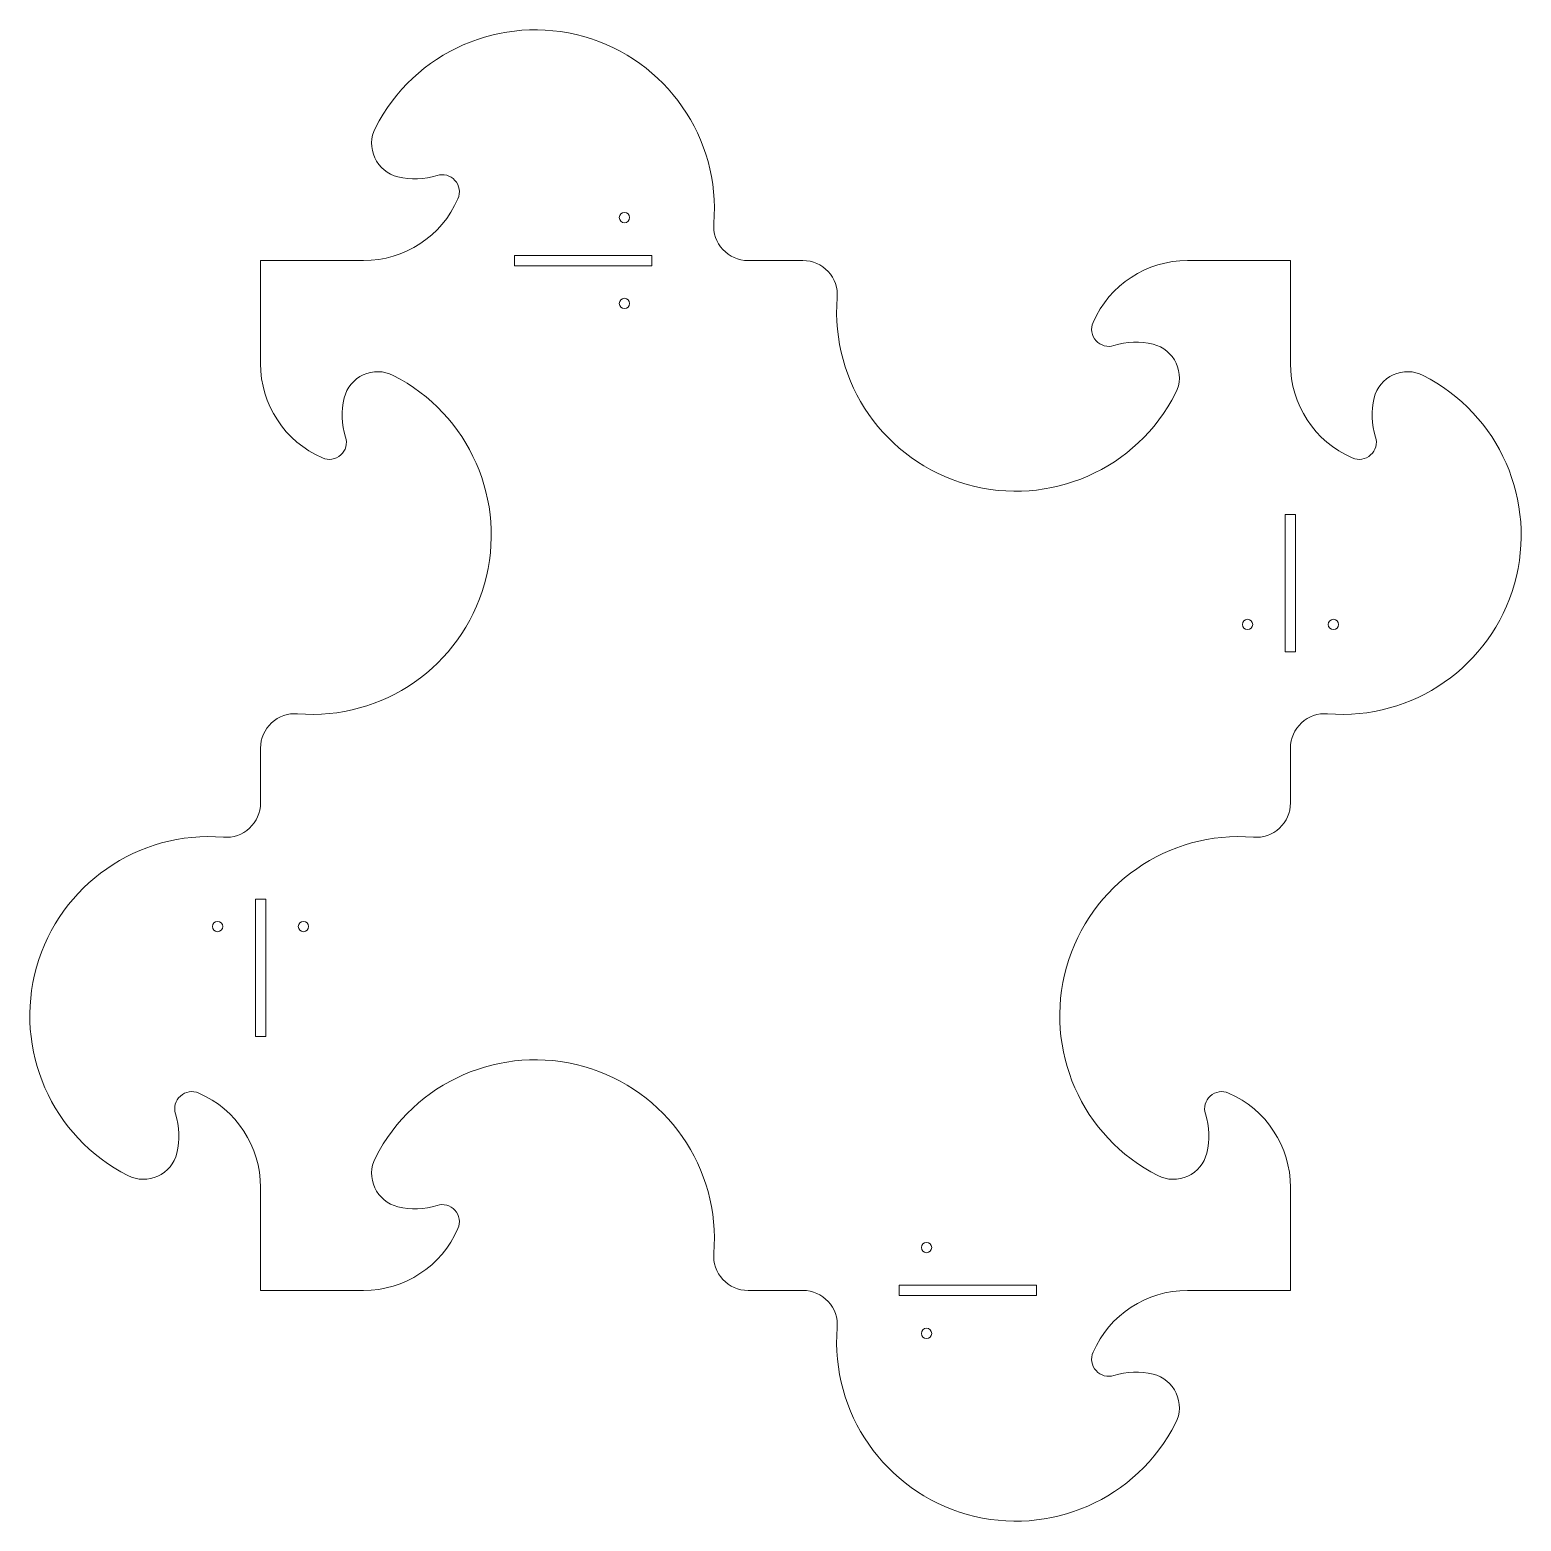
# Model space of a CAD drawing. Header units: millimetres. Extents: x -308 to 126, y -127 to 308.
import ezdxf

# ---------------------------------------------------------------- set-up
doc = ezdxf.new("R2010")
doc.units = ezdxf.units.MM

msp = doc.modelspace()

# ---------------------------------------------------------------- linework, layer by layer
at = {"color": 7, "linetype": 'Continuous', "lineweight": 15}
for p, q in [((-241.2, 240.35), (-241.2, 210.35)), ((-211.2, 240.35), (-241.2, 240.35)), ((-167.2, 241.85), (-127.2, 241.85)), ((-167.2, 238.85), (-167.2, 241.85)), ((-127.2, 241.85), (-127.2, 238.85)), ((-83.2, 240.35), (-99.2, 240.35)), ((58.8, 240.35), (28.8, 240.35)), ((58.8, 210.35), (58.8, 240.35)), ((-127.2, 238.85), (-167.2, 238.85)), ((57.3, 166.35), (60.3, 166.35)), ((57.3, 126.35), (57.3, 166.35)), ((60.3, 166.35), (60.3, 126.35)), ((60.3, 126.35), (57.3, 126.35)), ((-241.2, 98.35), (-241.2, 82.35)), ((58.8, 82.35), (58.8, 98.35)), ((-242.7, 54.35), (-239.7, 54.35)), ((-242.7, 14.35), (-242.7, 54.35)), ((-239.7, 54.35), (-239.7, 14.35)), ((-239.7, 14.35), (-242.7, 14.35)), ((-241.2, -29.65), (-241.2, -59.65)), ((58.8, -59.65), (58.8, -29.65)), ((-241.2, -59.65), (-211.2, -59.65)), ((-99.2, -59.65), (-83.2, -59.65)), ((-55.2, -58.15), (-15.2, -58.15)), ((-55.2, -61.15), (-55.2, -58.15)), ((-15.2, -58.15), (-15.2, -61.15)), ((28.8, -59.65), (58.8, -59.65)), ((-15.2, -61.15), (-55.2, -61.15))]:
    msp.add_line(p, q, dxfattribs=at)
for centre in [(-135.2, 252.85), (-135.2, 227.85), (46.3, 134.35), (71.3, 134.35), (-253.7, 46.35), (-228.7, 46.35), (-47.2, -47.15), (-47.2, -72.15)]:
    msp.add_circle(centre, 1.5, dxfattribs=at)
for centre, radius, start, end in [((-161.2, 255.35), 52.2, 355.3894, 153.09), ((-198.84, 274.45), 10, 153.09, 256.4254), ((-196.2, 285.35), 21.21, 256.4254, 287.5809), ((-188.29, 260.36), 5, 336.4498, 107.5809), ((-211.2, 270.35), 30, 270, 336.4498), ((-99.2, 250.35), 10, 175.3894, 270), ((-83.2, 230.35), 10, 355.3894, 90), ((28.8, 210.35), 30, 90, 156.4498), ((-21.2, 225.35), 52.2, 175.3894, 333.09), ((5.88, 220.34), 5, 156.4498, 287.5809), ((13.8, 195.35), 21.21, 76.4254, 107.5809), ((16.43, 206.25), 10, 333.09, 76.4254), ((-211.2, 210.35), 30, 180, 246.4498), ((88.8, 210.35), 30, 180, 246.4498), ((-226.2, 160.35), 52.2, 265.3894, 63.09), ((-207.1, 197.98), 10, 63.09, 166.4254), ((73.8, 160.35), 52.2, 265.3894, 63.09), ((92.9, 197.98), 10, 63.09, 166.4254), ((-196.2, 195.35), 21.21, 166.4254, 197.5809), ((103.8, 195.35), 21.21, 166.4254, 197.5809), ((-221.19, 187.43), 5, 246.4498, 17.5809), ((78.81, 187.43), 5, 246.4498, 17.5809), ((-231.2, 98.35), 10, 85.3894, 180), ((68.8, 98.35), 10, 85.3894, 180), ((-251.2, 82.35), 10, 265.3894, 0), ((48.8, 82.35), 10, 265.3894, 360), ((-256.2, 20.35), 52.2, 85.3894, 243.09), ((43.8, 20.35), 52.2, 85.3894, 243.09), ((-161.2, -44.65), 52.2, 355.3894, 153.09), ((-261.21, -6.73), 5, 66.4498, 197.5809), ((-271.2, -29.65), 30, 0, 66.4498), ((38.79, -6.73), 5, 66.4498, 197.5809), ((28.8, -29.65), 30, 0, 66.4498), ((-286.2, -14.65), 21.21, 346.4254, 17.5809), ((13.8, -14.65), 21.21, 346.4254, 17.5809), ((-275.3, -17.28), 10, 243.09, 346.4254), ((-198.84, -25.55), 10, 153.09, 256.4254), ((24.7, -17.28), 10, 243.09, 346.4254), ((-188.29, -39.64), 5, 336.4498, 107.5809), ((-196.2, -14.65), 21.21, 256.4254, 287.5809), ((-211.2, -29.65), 30, 270, 336.4498), ((-99.2, -49.65), 10, 175.3894, 270), ((-83.2, -69.65), 10, 355.3894, 90), ((28.8, -89.65), 30, 90, 156.4498), ((-21.2, -74.65), 52.2, 175.3894, 333.09), ((5.88, -79.66), 5, 156.4498, 287.5809), ((13.8, -104.65), 21.21, 76.4254, 107.5809), ((16.43, -93.75), 10, 333.09, 76.4254)]:
    msp.add_arc(centre, radius, start, end, dxfattribs=at)

doc.saveas('drawing.dxf')
